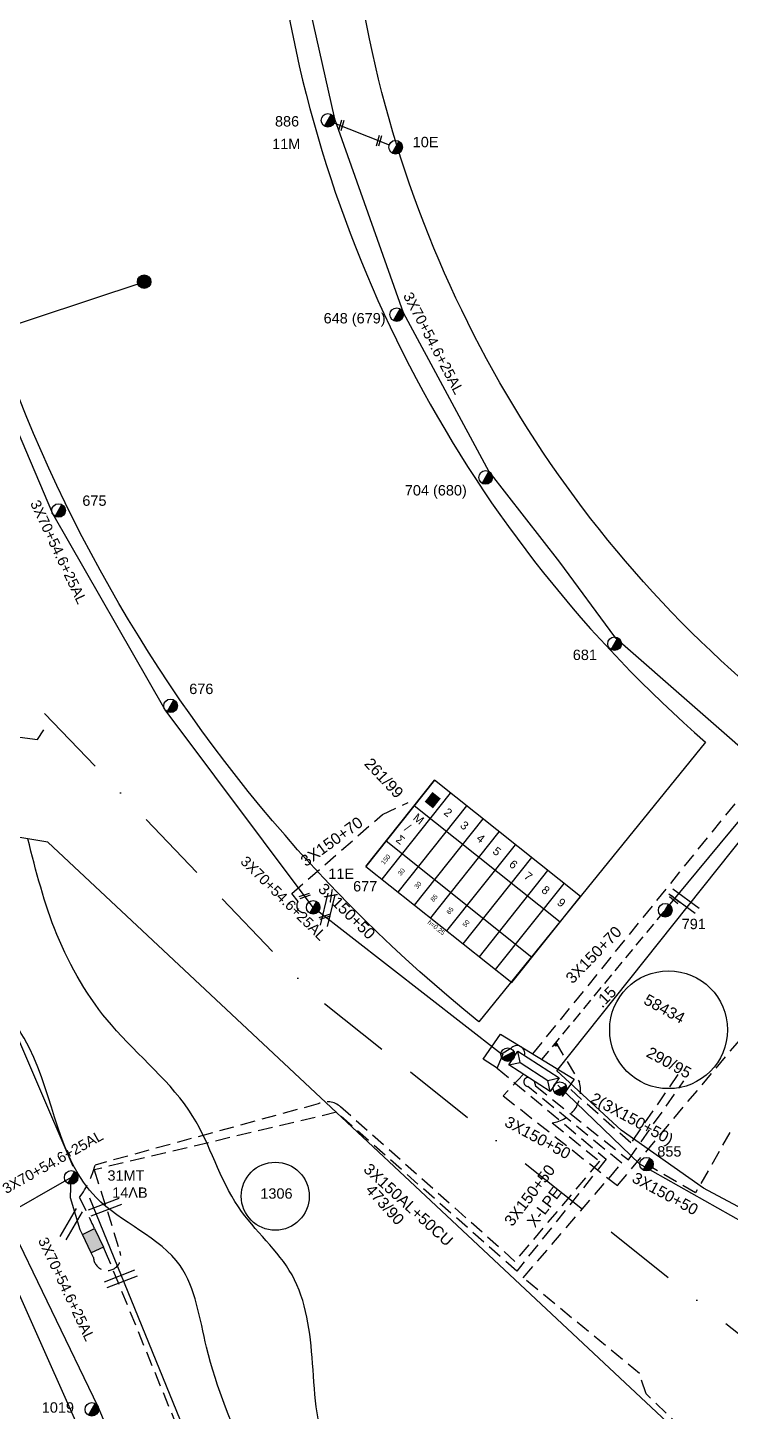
# Model space of a CAD drawing. Header units: millimetres. Extents: x 7453 to 9570, y 777 to 1872.
# Drawn here: x 8937.6 to 9059.6, y 1361.7 to 1602 of the extents above; entities that cross this region are included whole.
import ezdxf
from ezdxf.enums import TextEntityAlignment as Align

# ---------------------------------------------------------------- set-up
doc = ezdxf.new("R2010")
doc.units = ezdxf.units.MM
doc.linetypes.add('BORDER', pattern=[44.45, 12.7, -6.35, 12.7, -6.35, 0, -6.35])
doc.linetypes.add('DASHED', pattern=[19.05, 12.7, -6.35])
for name, color, linetype in [('Link Box 4 Διευθύνσεων', 7, 'Continuous'), ('Άγνωστα', 7, 'Continuous'), ('Ασφαλειοκιβώτια Χ.Τ 9 αναχωρήσεων', 7, 'Continuous'), ('Επιγραφές - Σχήματα', 7, 'Continuous'), ('Καλώδια ΧΤ   3x150+50AL', 7, 'DASHED'), ('Καλώδια ΧΤ   3x150+70 XLPE', 7, 'DASHED'), ('Καλώδια ΧΤ   3x150+70AL', 7, 'DASHED'), ('Καλώδια ΧΤ   3x150AL+50CU', 7, 'DASHED'), ('Μηχανική τομή', 7, 'Continuous'), ('Στύλος Ξύλινος', 7, 'Continuous'), ('Στύλος Ξύλινος @ 1', 7, 'Continuous'), ('Στύλος ΦΜ', 7, 'Continuous'), ('Στύλος ΦΜ @ 1', 7, 'Continuous'), ('Συνδέσεις', 7, 'Continuous'), ('Συνεστραμμένα ΧΤ   3x70+54.6+25 AL', 7, 'SYN_LINE'), ('Τομή', 7, 'Continuous'), ('Υποσταθμός εναέριος 2 στύλων', 7, 'Continuous'), ('Υποσταθμός πόλεως', 7, 'Continuous'), ('Υπόβαθρο ΔΕΗ', 7, 'Continuous'), ('Υπόγεια καλώδια Παροχών ΧΤ   .15', 7, 'DASHED')]:
    doc.layers.add(name, color=color, linetype=linetype)
doc.styles.get("Standard").update_dxf_attribs({"font": 'ARIAL.TTF'})
doc.linetypes.add('SYN_LINE', pattern='A,0.5,-0.0001,["/\\/\\/\\/",Standard,S=0.1,R=0,X=0,Y=-0.05],-0.25', length=0.7501)

# ---------------------------------------------------------------- blocks, each defined once
blk = doc.blocks.new('ΥΠΑΡΧΩΝ ΤΣΙΜΕΝΤΕΝΙΟΣ ΣΤΥΛΟΣ')
at = {"layer": 'Στύλος ΦΜ'}
blk.add_hatch(color=7, dxfattribs=at).paths.add_polyline_path([(-1.29, -2.28, 0.574793), (2.62, 0, 0.268822), (1.3, 2.27)])
at = {"layer": 'Στύλος ΦΜ', "color": 7}
blk.add_line((-1.29, -2.28), (1.3, 2.27), dxfattribs=at)
blk.add_circle((0, 0), 2.62, dxfattribs=at)
at = {"layer": 'Στύλος ΦΜ', "flags": 4}
for tag, p in [('ΑΡΙΘΜΟΣ', (-4.68, 8.05)), ('ΤΥΠΟΣ', (-4.91, 3.03))]:
    blk.add_attdef(tag, p, '', height=4, dxfattribs=at)
blk = doc.blocks.new('ΥΠΟΣΤΑΘΜΟΣ ΕΝΑΕΡΙΟΣ ΕΠΙ 2 ΣΤΥΛΩΝ')
at = {"layer": 'Υποσταθμός εναέριος 2 στύλων', "linetype": 'Continuous'}
for points in [[(-11.97, -2.11, 0.574793), (-8.45, -0.07, 0.268822), (-9.64, 1.98)], [(9.68, -2.15, 0.574793), (13.19, -0.1, 0.268822), (12.01, 1.95)]]:
    blk.add_hatch(color=256, dxfattribs=at).paths.add_polyline_path(points)
for p, q in [((-11.97, -2.11), (-9.64, 1.98)), ((9.68, -2.15), (12.01, 1.95))]:
    blk.add_line(p, q, dxfattribs=at)
for centre in [(-10.81, -0.07), (10.84, -0.1)]:
    blk.add_circle(centre, 2.36, dxfattribs=at)
at = {"layer": 'Υποσταθμός πόλεως', "linetype": 'Continuous', "ltscale": 40}
blk.add_lwpolyline([(-8.57, 2.82), (8.57, 2.82), (8.57, -2.82), (-8.57, -2.82)], close=True, dxfattribs=at)
for points in [[(-5.75, 0), (-8.57, 2.82)], [(-8.57, -2.82), (-5.75, 0)], [(-5.75, 0), (5.75, 0)], [(5.75, 0), (8.57, 2.82)], [(8.57, -2.82), (5.75, 0)]]:
    blk.add_lwpolyline(points, dxfattribs=at)
at = {"layer": 'Υποσταθμός εναέριος 2 στύλων', "ltscale": 40, "flags": 1}
for tag, p in [('ΜΕΤΑΣΧΗΜΑΤΙΣΜΟΣ', (14.09, 2.51)), ('ΙΣΧΥΣ', (14.07, -0.28)), ('ΑΡΙΘΜΟΣ', (14.19, -3))]:
    blk.add_attdef(tag, p, '', height=1.8, dxfattribs=at)
blk = doc.blocks.new('ΤΟΜΗ')
at = {"layer": 'Τομή', "ltscale": 40}
for p, q in [((-5.68, 0), (5.68, 0)), ((5.68, -2.33), (-5.68, -2.33))]:
    blk.add_line(p, q, dxfattribs=at)
blk = doc.blocks.new('LINK BOX 4 ΑΝΑΧΩΡΗΣΕΩΝ')
at = {"layer": 'Link Box 4 Διευθύνσεων', "ltscale": 40}
blk.add_hatch(color=256, dxfattribs=at).paths.add_polyline_path([(-3.54, 0), (-3.54, -4.67), (3.54, -4.67), (3.54, 0)])
for p, q in [((-3.54, 0), (-5.33, 0)), ((5.33, 0), (3.54, 0)), ((-3.54, -4.67), (-5.33, -4.67)), ((5.33, -4.67), (3.54, -4.67))]:
    blk.add_line(p, q, dxfattribs=at)
blk.add_lwpolyline([(-3.54, -4.67), (-3.54, 0), (3.54, 0), (3.54, -4.67)], close=True, dxfattribs=at)
blk = doc.blocks.new('ΥΠΑΡΧΩΝ ΞΥΛΙΝΟΣ ΣΤΥΛΟΣ')
at = {"layer": 'Στύλος Ξύλινος'}
h = blk.add_hatch(color=7, dxfattribs=at)
h.paths.add_polyline_path([(-2.62, 0, 0.270008), (-1.29, -2.28), (1.3, 2.27, 0.576266)])
h.paths.add_polyline_path([(-1.29, -2.28, 0.574793), (2.62, 0, 0.268822), (1.3, 2.27)])
at = {"layer": 'Στύλος Ξύλινος', "color": 7}
blk.add_line((-1.29, -2.28), (1.3, 2.27), dxfattribs=at)
blk.add_circle((0, 0), 2.62, dxfattribs=at)
at = {"layer": 'Στύλος Ξύλινος', "flags": 4}
for tag, p in [('ΑΡΙΘΜΟΣ', (-4.91, 8.6)), ('ΤΥΠΟΣ', (-4.85, 3.39))]:
    blk.add_attdef(tag, p, '', height=4, dxfattribs=at)
blk = doc.blocks.new('ΑΣΦΑΛΕΙΟΚΙΒΩΤΙΟ ΥΠΟΣΤΑΘΜΟΥ 9A ΑΝΑΧΩΡΗΣΕΩΝ')
at = {"layer": 'Ασφαλειοκιβώτια Χ.Τ 9 αναχωρήσεων', "ltscale": 40}
for p, q in [((0, 0), (0, 23.91)), ((4.5, 0), (4.5, 23.91)), ((9, 0), (9, 23.91)), ((13.5, 0), (13.5, 23.91)), ((18, 0), (18, 23.91)), ((22.5, 0), (22.5, 23.91)), ((27, 0), (27, 23.91)), ((31.5, 0), (31.5, 23.91)), ((36, 0), (36, 23.91)), ((0, 16.87), (40.5, 16.87)), ((0, 7.04), (40.5, 7.04))]:
    blk.add_line(p, q, dxfattribs=at)
at = {"layer": 'Ασφαλειοκιβώτια Χ.Τ 9 αναχωρήσεων'}
blk.add_lwpolyline([(40.5, 0), (40.5, 23.91), (0, 23.91), (0, 0)], close=True, dxfattribs=at)
for s, p in [('1', (1.71, 19.38)), ('2', (5.99, 19.38)), ('3', (10.53, 19.38)), ('4', (15.04, 19.38)), ('5', (19.55, 19.38)), ('6', (24.11, 19.38)), ('7', (28.24, 19.38)), ('8', (33.08, 19.38)), ('9', (37.43, 19.38))]:
    blk.add_text(s, height=1.8, dxfattribs=at).set_placement(p)
at = {"layer": 'Ασφαλειοκιβώτια Χ.Τ 9 αναχωρήσεων', "ltscale": 40}
for tag, height, rotation, p in [('ΟΝΟΜΑ', 2.5, 0.6514, (19.14, 25.35)), ('ΚΕΙΜΕΝΟ 1', 1, 90, (2.42, 3.84)), ('ΚΕΙΜΕΝΟ 2', 1, 90, (6.78, 3.84)), ('ΚΕΙΜΕΝΟ 3', 1, 90, (11.38, 3.84)), ('ΚΕΙΜΕΝΟ 4', 1, 90, (15.86, 3.84)), ('ΚΕΙΜΕΝΟ 5', 1, 90, (20.28, 3.84)), ('ΚΕΙΜΕΝΟ 6', 1, 90, (24.74, 3.84)), ('ΚΕΙΜΕΝΟ 7', 1, 90, (29.28, 3.84)), ('ΚΕΙΜΕΝΟ 8', 1, 90, (33.65, 3.84)), ('ΚΕΙΜΕΝΟ 9', 1, 90, (38.21, 3.84)), ('ΣΧ', 1, 0.6514, (20.24, -0.85))]:
    blk.add_attdef(tag, text='', height=height, rotation=rotation, dxfattribs=at).set_placement(p, align=Align.MIDDLE_CENTER)
blk = doc.blocks.new('_ΣΥΝΔΕΣΗ')
at = {"layer": 'Συνδέσεις', "linetype": 'SYN_LINE', "ltscale": 40}
blk.add_hatch(color=256, dxfattribs=at).paths.add_polyline_path([(0.5, -0.01, 1), (-0.5, -0.01, 1)])
at = {"layer": 'Συνδέσεις'}
blk.add_circle((0, -0.01), 0.5, dxfattribs=at)
blk = doc.blocks.new('ΜΗΧΑΝΙΚΗ ΤΟΜΗ')
at = {"layer": 'Μηχανική τομή', "ltscale": 40}
for p, q in [((-1.89, 0.78), (1.89, 0.78)), ((1.89, 0), (-1.89, 0))]:
    blk.add_line(p, q, dxfattribs=at)

msp = doc.modelspace()

# ---------------------------------------------------------------- hatches: boundary and pattern name
at = {"layer": 'Ασφαλειοκιβώτια Χ.Τ 9 αναχωρήσεων'}
for color in [6, 27, 85, 173, 5, 2, 133, 30]:
    msp.add_hatch(color=color, dxfattribs=at).paths.add_polyline_path([(9006.54, 1467.53), (9007.98, 1466.38), (9009.33, 1468.08), (9007.89, 1469.23)])

# ---------------------------------------------------------------- linework, layer by layer
at = {"layer": 'Άγνωστα', "linetype": 'SYN_LINE', "ltscale": 15}
msp.add_lwpolyline([(8989.74, 1585.87), (9000.39, 1581.63)], dxfattribs=at)
at = {"layer": 'Άγνωστα', "color": 2}
msp.add_lwpolyline([(8929.31, 1548.4), (8957.82, 1557.85)], dxfattribs=at)
at = {"layer": 'Άγνωστα'}
msp.add_lwpolyline([(9019.12, 1421.27), (9016.71, 1422.81), (9019.69, 1427.15), (9032.51, 1419.36), (9030.41, 1416.31)], dxfattribs=at)
at = {"layer": 'Άγνωστα', "color": 6, "linetype": 'DASHED', "ltscale": 0.2}
msp.add_lwpolyline([(9020.12, 1423.69), (9019.12, 1421.27), (9038.08, 1405.45), (9022.53, 1386.02), (8991.23, 1413.59), (8949.15, 1403.61), (8953.59, 1389.43, -1.192804), (8949.01, 1388.38, -2.694576)], format="xyb", dxfattribs=at)
at = {"layer": 'Επιγραφές - Σχήματα'}
msp.add_circle((9048.9, 1427.93), 10.23, dxfattribs=at)
at = {"layer": 'Επιγραφές - Σχήματα', "ltscale": 20}
msp.add_circle((8980.59, 1399.02), 5.91, dxfattribs=at)
at = {"layer": 'Καλώδια ΧΤ   3x150+50AL', "color": 30, "ltscale": 0.2}
msp.add_lwpolyline([(9023.66, 1420.14), (9020.17, 1416.47), (9040.02, 1400.86), (9064.98, 1430.59)], dxfattribs=at)
at = {"layer": 'Καλώδια ΧΤ   3x150+50AL', "color": 27, "ltscale": 0.2}
msp.add_lwpolyline([(9029.33, 1425.72), (9033.41, 1418.8, -0.461332), (9028.67, 1411.78), (9036.9, 1405.11), (9022.22, 1387.71), (8991.93, 1414.54, 0.305179), (8988.04, 1415.06), (8949.31, 1404.44, -0.099638), (8946.58, 1398.81), (8948.82, 1394.19)], format="xyb", dxfattribs=at)
at = {"layer": 'Καλώδια ΧΤ   3x150+50AL', "color": 85, "ltscale": 0.2}
msp.add_lwpolyline([(9059.55, 1350.84), (9044.99, 1364.68), (9043.83, 1368.24), (9023.64, 1384.86), (9040.78, 1404.75), (9024.45, 1418.09, -0.932555), (9024.52, 1419.67)], format="xyb", dxfattribs=at)
at = {"layer": 'Καλώδια ΧΤ   3x150+50AL', "color": 2, "ltscale": 0.2}
msp.add_lwpolyline([(9025.58, 1418.98), (9025.77, 1418.21), (9041.93, 1405.32), (9051.55, 1419.06)], dxfattribs=at)
at = {"layer": 'Καλώδια ΧΤ   3x150+50AL', "color": 133, "ltscale": 0.2}
msp.add_lwpolyline([(9050.48, 1420.13), (9042.36, 1408.27), (9031.09, 1418.24)], dxfattribs=at)
at = {"layer": 'Καλώδια ΧΤ   3x150+50AL', "color": 5, "ltscale": 0.2}
msp.add_lwpolyline([(9059.55, 1410.07), (9053.57, 1399.58), (9045.06, 1404.59)], dxfattribs=at)
at = {"layer": 'Καλώδια ΧΤ   3x150+70AL', "color": 173, "ltscale": 0.2}
msp.add_lwpolyline([(9025.33, 1423.72), (9062.87, 1470.18, -0.285813), (9066.28, 1471.37, -0.555436)], format="xyb", dxfattribs=at)
at = {"layer": 'Καλώδια ΧΤ   3x150+70AL', "color": 2, "ltscale": 0.2}
msp.add_lwpolyline([(8986.21, 1448.53, -0.861252), (8984.54, 1450.18), (8983.46, 1451.58), (8999.23, 1465.34), (9003.7, 1467.39)], format="xyb", dxfattribs=at)
at = {"layer": 'Καλώδια ΧΤ   3x150AL+50CU', "color": 85, "ltscale": 0.2}
msp.add_lwpolyline([(8930.51, 1214.72, 0.167498), (8928.66, 1217), (8926.6, 1217.36), (8926.57, 1220.23), (8929.36, 1220.11), (8933.57, 1218.4), (8936.38, 1218.29), (8937.65, 1218.3), (8992.27, 1210.95, 0.418036), (9006.2, 1221.72, -0.105438), (9008.35, 1227.96, -0.435561), (9010.6, 1231.61), (9014.11, 1233.65), (9013.85, 1235.04, 0.651096), (9011.22, 1242.64), (8951.12, 1389.38)], format="xyb", dxfattribs=at)
at = {"layer": 'Συνεστραμμένα ΧΤ   3x70+54.6+25 AL', "color": 2, "ltscale": 20}
msp.add_lwpolyline([(8987.18, 1449.19), (8961.47, 1483.48), (8941.94, 1517.53), (8928.83, 1548.4), (8920.93, 1577.25), (8917.19, 1602.82), (8915.32, 1623.3), (8914.16, 1652.48), (8916.15, 1674.24), (8921.31, 1699.5), (8907.06, 1709.65)], dxfattribs=at)
at = {"layer": 'Συνεστραμμένα ΧΤ   3x70+54.6+25 AL', "color": 173, "ltscale": 20}
msp.add_lwpolyline([(8981.4, 1628.41), (8990.89, 1586.13), (9002.79, 1552.52), (9017.71, 1524.87), (9029.98, 1509.14), (9039.52, 1496.15), (9067.39, 1471.75)], dxfattribs=at)
at = {"layer": 'Συνεστραμμένα ΧΤ   3x70+54.6+25 AL', "color": 1, "ltscale": 20}
msp.add_lwpolyline([(9048.32, 1448.69), (9067.4, 1471.75), (9094.05, 1507.32), (9115.27, 1530.28)], dxfattribs=at)
at = {"layer": 'Συνεστραμμένα ΧΤ   3x70+54.6+25 AL', "color": 85, "ltscale": 20}
msp.add_lwpolyline([(8963.44, 1330.1), (8949.82, 1362.46), (8933.76, 1395.78), (8919.34, 1426.71), (8905.35, 1455.79)], dxfattribs=at)
at = {"layer": 'Συνεστραμμένα ΧΤ   3x70+54.6+25 AL', "color": 6, "ltscale": 20}
msp.add_lwpolyline([(9023.87, 1423.45, 0.824539), (9021.51, 1424.66), (9019.89, 1423.69), (8987.18, 1449.19)], format="xyb", dxfattribs=at)
at = {"layer": 'Συνεστραμμένα ΧΤ   3x70+54.6+25 AL', "color": 5, "ltscale": 20}
msp.add_lwpolyline([(9280.04, 1349.86), (9264.48, 1347.96), (9190.19, 1341.36), (9149.84, 1345.78), (9140.01, 1363.26), (9112.75, 1369.96), (9080.03, 1384.21), (9043.88, 1404.59), (9029.65, 1418.32)], dxfattribs=at)
at = {"layer": 'Συνεστραμμένα ΧΤ   3x70+54.6+25 AL', "color": 85, "ltscale": 15}
msp.add_lwpolyline([(8946.72, 1393.19), (8945.03, 1398.72), (8945.14, 1402.27), (8932.84, 1395.2)], dxfattribs=at)
at = {"layer": 'Υπόβαθρο ΔΕΗ'}
for points in [[(9103.25, 1537.82), (9063.35, 1487.26, -0.189322), (8993.94, 1618.95), (9056.73, 1625.18, 0.166204), (9103.25, 1537.82, 0.5885)], [(9055.33, 1477.89), (9015.96, 1429.3, -0.204631), (8918.6, 1611.89), (8980.77, 1617.95, 0.185276), (9055.33, 1477.89, 0.883462)], [(8892.77, 1479.33), (9002.9, 1231.73, -0.498389), (8990.77, 1215.46), (8908.32, 1226.47, -0.205866), (8902.92, 1229.7), (8843.86, 1303.52, -0.384999), (8844.3, 1310.9), (8885.62, 1340.91, 6.284716), (8880.47, 1348.76), (8838.5, 1317.56, -0.357908), (8832.78, 1317.83), (8803.54, 1353.82, 1.787303), (8778.72, 1358.89), (8681.52, 1239.47), (8586.77, 885.63)], [(9292.81, 994.61), (9191.36, 1077.1), (9173.99, 1102.12), (9166.18, 1120.3), (9149.44, 1148.94), (9139.87, 1163.87), (9114.61, 1197.8), (9093.43, 1221.23), (9073.13, 1242.02, 0.345717), (9054.33, 1244.51), (9035.67, 1234.42, 0.248317), (9014.83, 1235.74), (8948.39, 1398.67)]]:
    msp.add_lwpolyline(points, format="xyb", dxfattribs=at)
at = {"layer": 'Υπόβαθρο ΔΕΗ', "color": 1, "linetype": 'BORDER', "lineweight": 30, "flags": 128}
msp.add_lwpolyline([(8541.36, 779.57), (8564.03, 870.67), (8668.52, 1243.25), (8896.46, 1528.92), (8987.5, 1433.8), (9150.66, 1303.74), (9445, 1086.25)], dxfattribs=at)
at = {"layer": 'Υπόβαθρο ΔΕΗ'}
for points in [[(8921.06, 1482.33), (8922.68, 1480.52), (8939.3, 1478.32), (8940.4, 1480.01)], [(9257.82, 1430.76), (9264.29, 1365.06), (9218.7, 1360.52), (9186.11, 1359.5), (9152.1, 1363.01), (9116.86, 1371.37), (9088.27, 1382.65), (9054.96, 1400.41), (9040.69, 1410.48), (9029.47, 1420.79), (9067.53, 1468.57), (9083.59, 1455.9), (9105.19, 1444.6), (9137.48, 1432.06), (9158.87, 1426.93), (9180.67, 1424.67), (9210.96, 1425.08), (9217.39, 1425.59), (9244.43, 1428.38), (9257.82, 1430.76)], [(9020.24, 1338.33), (9035.78, 1320.31), (9057.77, 1351.24), (8941.11, 1460.49), (8920.91, 1463.85), (8920.14, 1463.05), (8945.42, 1404.21)]]:
    msp.add_lwpolyline(points, dxfattribs=at)
for points in [[(9293.43, 995.62), (9290.71, 1000.33), (9281.76, 1009.06), (9270.11, 1026.43), (9252, 1040.48), (9228.46, 1061.42), (9199.72, 1092.98), (9190.65, 1101.13), (9182.33, 1117.67), (9149.76, 1153.35), (9141.51, 1164.42), (9136.31, 1175.55), (9126.73, 1186.58), (9119.63, 1200.25), (9094.45, 1231.45), (9061.94, 1268.94), (9034.04, 1304.5), (9023.53, 1309.28), (9006.44, 1318.56), (8985.94, 1332.29), (8975.93, 1352.29), (8968.64, 1372.81), (8964.06, 1386.96), (8949.46, 1398.81), (8937.88, 1424.76), (8930.18, 1437.92), (8926.81, 1462.87)], [(9299.59, 1005.66), (9297.04, 1007.79), (9295.15, 1016.49), (9286.23, 1020.03), (9270.04, 1040.55), (9246.7, 1059.74), (9228.12, 1077.77), (9220.7, 1090.95), (9208.78, 1098.2), (9204.22, 1105.43), (9199.31, 1121.84), (9189.36, 1131.95), (9190.63, 1129.56), (9187.75, 1128.4), (9183.87, 1129.9), (9173.9, 1143.19), (9156.42, 1161.82), (9149.61, 1175.22), (9135.24, 1190.93), (9129.53, 1202.29), (9128.53, 1202.76), (9127.5, 1201.81), (9124.55, 1203.44), (9112.24, 1225.15), (9111.66, 1225.14), (9111.17, 1223.58), (9100.6, 1234.67), (9096.88, 1240), (9093.53, 1247.84), (9085.25, 1258.12), (9077.73, 1266.92), (9056.11, 1292.86), (9047.66, 1305.52), (9026.06, 1326.55), (9008.35, 1341.06), (8998.84, 1345.33), (8990.34, 1353.55), (8987.07, 1369.98), (8983.5, 1385.34), (8974.19, 1397.16), (8966.28, 1412.88), (8952.14, 1428.76), (8942.65, 1444.48), (8937.62, 1461.07)]]:
    msp.add_spline(points, degree=3, dxfattribs=at)
at = {"layer": 'Υπόγεια καλώδια Παροχών ΧΤ   .15', "color": 27, "ltscale": 0.15}
msp.add_lwpolyline([(9026.9, 1422.77), (9048.32, 1448.69)], dxfattribs=at)

# ---------------------------------------------------------------- block references
at = {"layer": 'Link Box 4 Διευθύνσεων', "xscale": 0.5000000000000095, "yscale": 0.5000000000000095, "zscale": 0.5000000000000095, "rotation": 295.4793788052136}
msp.add_blockref('LINK BOX 4 ΑΝΑΧΩΡΗΣΕΩΝ', (8949.97, 1391.79), dxfattribs=at)
at = {"layer": 'Ασφαλειοκιβώτια Χ.Τ 9 αναχωρήσεων'}
ref = msp.add_blockref('ΑΣΦΑΛΕΙΟΚΙΒΩΤΙΟ ΥΠΟΣΤΑΘΜΟΥ 9A ΑΝΑΧΩΡΗΣΕΩΝ', (8996.32, 1456.31), dxfattribs=dict(at, xscale=0.7999999999999521, yscale=0.7999999999999521, zscale=0.7999999999999521, rotation=321.4823701853281))
ref.add_attrib('ΚΕΙΜΕΝΟ 6', '50', dxfattribs={"ltscale": 40, "height": 0.8, "rotation": 51.4824}).set_placement((9013.73, 1446.39), align=Align.MIDDLE_CENTER)
ref.add_attrib('ΚΕΙΜΕΝΟ 5', '65', dxfattribs={"ltscale": 40, "height": 0.8, "rotation": 51.4824}).set_placement((9010.93, 1448.61), align=Align.MIDDLE_CENTER)
ref.add_attrib('ΚΕΙΜΕΝΟ 4', '85', dxfattribs={"ltscale": 40, "height": 0.8, "rotation": 51.4824}).set_placement((9008.17, 1450.81), align=Align.MIDDLE_CENTER)
ref.add_attrib('ΚΕΙΜΕΝΟ 3', '30', dxfattribs={"ltscale": 40, "height": 0.8, "rotation": 51.4824}).set_placement((9005.36, 1453.05), align=Align.MIDDLE_CENTER)
ref.add_attrib('ΚΕΙΜΕΝΟ 1', '150', dxfattribs={"ltscale": 40, "height": 0.8, "rotation": 51.4824}).set_placement((8999.76, 1457.51), align=Align.MIDDLE_CENTER)
ref.add_attrib('ΚΕΙΜΕΝΟ 2', '30', dxfattribs={"ltscale": 40, "height": 0.8, "rotation": 51.4824}).set_placement((9002.48, 1455.34), align=Align.MIDDLE_CENTER)
ref.add_attrib('ΣΧ', 'h=0.25', dxfattribs={"ltscale": 40, "height": 0.8, "rotation": 322.1337}).set_placement((9008.57, 1445.69), align=Align.MIDDLE_CENTER)
at = {"layer": 'Μηχανική τομή'}
for p, xscale, yscale, zscale, rotation in [((8992.26, 1584.95), 0.499999999999399, 0.499999999999399, 0.499999999999399, 74.2228702713936), ((8998.79, 1582.27), 0.499999999999399, 0.499999999999399, 0.499999999999399, 74.2228702713936), ((8985.75, 1450.98), 0.4999999999996561, 0.4999999999996561, 0.4999999999996561, 18.62120344592566), ((9049.8, 1450.39), 0.4999999999996153, 0.4999999999996153, 0.4999999999996153, 319.6011395096744), ((8989.24, 1447.36), 0.4999999999996561, 0.4999999999996561, 0.4999999999996561, 18.62120344592566)]:
    msp.add_blockref('ΜΗΧΑΝΙΚΗ ΤΟΜΗ', p, dxfattribs=dict(at, xscale=xscale, yscale=yscale, zscale=zscale, rotation=rotation))
at = {"layer": 'Στύλος Ξύλινος @ 1', "ltscale": 40, "xscale": 0.4499999999998181, "yscale": 0.4499999999998181, "zscale": 0.4499999999998181}
msp.add_blockref('ΥΠΑΡΧΩΝ ΞΥΛΙΝΟΣ ΣΤΥΛΟΣ', (8957.82, 1557.85), dxfattribs=at)
at = {"layer": 'Στύλος ΦΜ @ 1', "ltscale": 40}
ref = msp.add_blockref('ΥΠΑΡΧΩΝ ΤΣΙΜΕΝΤΕΝΙΟΣ ΣΤΥΛΟΣ', (8989.74, 1585.87), dxfattribs=dict(at, xscale=0.4499999999998181, yscale=0.4499999999998181, zscale=0.4499999999998181))
ref.add_attrib('ΤΥΠΟΣ', '11Μ', (8980.05, 1580.87), dxfattribs={"layer": 'Στύλος ΦΜ', "height": 1.8, "flags": 4})
ref.add_attrib('ΑΡΙΘΜΟΣ', '886', (8980.54, 1584.8), dxfattribs={"layer": 'Στύλος ΦΜ', "height": 1.8, "flags": 4})
ref = msp.add_blockref('ΥΠΑΡΧΩΝ ΤΣΙΜΕΝΤΕΝΙΟΣ ΣΤΥΛΟΣ', (9001.49, 1581.2), dxfattribs=dict(at, xscale=0.4499999999998181, yscale=0.4499999999998181, zscale=0.4499999999998181))
ref.add_attrib('ΤΥΠΟΣ', '10Ε', (9004.46, 1581.2), dxfattribs={"layer": 'Στύλος ΦΜ', "height": 1.8, "flags": 4})
ref = msp.add_blockref('ΥΠΑΡΧΩΝ ΤΣΙΜΕΝΤΕΝΙΟΣ ΣΤΥΛΟΣ', (9001.68, 1552.13), dxfattribs=dict(at, xscale=0.4499999999998181, yscale=0.4499999999998181, zscale=0.4499999999998181))
ref.add_attrib('ΑΡΙΘΜΟΣ', '648 (679)', (8988.99, 1550.6), dxfattribs={"layer": 'Στύλος ΦΜ', "height": 1.8, "flags": 4})
ref = msp.add_blockref('ΥΠΑΡΧΩΝ ΤΣΙΜΕΝΤΕΝΙΟΣ ΣΤΥΛΟΣ', (9017.12, 1523.85), dxfattribs=dict(at, xscale=0.4499999999998181, yscale=0.4499999999998181, zscale=0.4499999999998181))
ref.add_attrib('ΑΡΙΘΜΟΣ', '704 (680)', (9003.09, 1520.72), dxfattribs={"layer": 'Στύλος ΦΜ', "height": 1.8, "flags": 4})
ref = msp.add_blockref('ΥΠΑΡΧΩΝ ΤΣΙΜΕΝΤΕΝΙΟΣ ΣΤΥΛΟΣ', (8942.96, 1518.11), dxfattribs=dict(at, xscale=0.4499999999998181, yscale=0.4499999999998181, zscale=0.4499999999998181))
ref.add_attrib('ΑΡΙΘΜΟΣ', '675', (8947.09, 1518.92), dxfattribs={"layer": 'Στύλος ΦΜ', "height": 1.8, "flags": 4})
ref = msp.add_blockref('ΥΠΑΡΧΩΝ ΤΣΙΜΕΝΤΕΝΙΟΣ ΣΤΥΛΟΣ', (9039.52, 1494.97), dxfattribs=dict(at, xscale=0.4499999999998181, yscale=0.4499999999998181, zscale=0.4499999999998181))
ref.add_attrib('ΑΡΙΘΜΟΣ', '681', (9032.26, 1492.14), dxfattribs={"layer": 'Στύλος ΦΜ', "height": 1.8, "flags": 4})
ref = msp.add_blockref('ΥΠΑΡΧΩΝ ΤΣΙΜΕΝΤΕΝΙΟΣ ΣΤΥΛΟΣ', (8962.41, 1484.19), dxfattribs=dict(at, xscale=0.4499999999998181, yscale=0.4499999999998181, zscale=0.4499999999998181))
ref.add_attrib('ΑΡΙΘΜΟΣ', '676', (8965.65, 1486.23), dxfattribs={"layer": 'Στύλος ΦΜ', "height": 1.8, "flags": 4})
ref = msp.add_blockref('ΥΠΑΡΧΩΝ ΤΣΙΜΕΝΤΕΝΙΟΣ ΣΤΥΛΟΣ', (8987.18, 1449.19), dxfattribs=dict(at, xscale=0.4499999999998181, yscale=0.4499999999998181, zscale=0.4499999999998181))
ref.add_attrib('ΤΥΠΟΣ', '11Ε', (8989.81, 1454.13), dxfattribs={"layer": 'Στύλος ΦΜ', "height": 1.8, "flags": 4})
ref.add_attrib('ΑΡΙΘΜΟΣ', '677', (8994.11, 1451.95), dxfattribs={"layer": 'Στύλος ΦΜ', "height": 1.8, "flags": 4})
ref = msp.add_blockref('ΥΠΑΡΧΩΝ ΤΣΙΜΕΝΤΕΝΙΟΣ ΣΤΥΛΟΣ', (9048.32, 1448.69), dxfattribs=dict(at, xscale=0.4499999999998181, yscale=0.4499999999998181, zscale=0.4499999999998181))
ref.add_attrib('ΑΡΙΘΜΟΣ', '791', (9051.18, 1445.4), dxfattribs={"layer": 'Στύλος ΦΜ', "height": 1.8, "flags": 4})
ref = msp.add_blockref('ΥΠΑΡΧΩΝ ΤΣΙΜΕΝΤΕΝΙΟΣ ΣΤΥΛΟΣ', (9045.06, 1404.59), dxfattribs=dict(at, xscale=0.4499999999998181, yscale=0.4499999999998181, zscale=0.4499999999998181))
ref.add_attrib('ΑΡΙΘΜΟΣ', '855', (9046.94, 1405.9), dxfattribs={"layer": 'Στύλος ΦΜ', "height": 1.8, "flags": 4})
ref = msp.add_blockref('ΥΠΑΡΧΩΝ ΤΣΙΜΕΝΤΕΝΙΟΣ ΣΤΥΛΟΣ', (8945.14, 1402.28), dxfattribs=dict(at, xscale=0.4499999999998181, yscale=0.4499999999998181, zscale=0.4499999999998181))
ref.add_attrib('ΤΥΠΟΣ', '14ΛΒ', (8952.27, 1398.74), dxfattribs={"layer": 'Στύλος ΦΜ', "height": 1.8, "flags": 4})
ref.add_attrib('ΑΡΙΘΜΟΣ', '31ΜΤ', (8951.45, 1401.72), dxfattribs={"layer": 'Στύλος ΦΜ', "height": 1.8, "flags": 4})
ref = msp.add_blockref('ΥΠΑΡΧΩΝ ΤΣΙΜΕΝΤΕΝΙΟΣ ΣΤΥΛΟΣ', (8948.73, 1362), dxfattribs=dict(at, xscale=0.4499999999998181, yscale=0.4499999999998181, zscale=0.4499999999998181))
ref.add_attrib('ΤΥΠΟΣ', '11Ε', (8942.43, 1357.57), dxfattribs={"layer": 'Στύλος ΦΜ', "height": 1.8, "flags": 4})
ref.add_attrib('ΑΡΙΘΜΟΣ', '1019', (8940.04, 1361.43), dxfattribs={"layer": 'Στύλος ΦΜ', "height": 1.8, "flags": 4})
at = {"layer": 'Συνδέσεις', "xscale": 0.4499999999998181, "yscale": 0.4499999999998181, "zscale": 0.4499999999998181}
msp.add_blockref('_ΣΥΝΔΕΣΗ', (9029.36, 1425.31), dxfattribs=at)
at = {"layer": 'Τομή'}
for p, xscale, yscale, zscale, rotation in [((8990.25, 1448.6), 0.4999999999999341, 0.4999999999999341, 0.4999999999999341, 256.4389295986966), ((9051.22, 1449.8), 0.5000000000000291, 0.5000000000000291, 0.5000000000000291, 143.4560464757625), ((8950.82, 1397.65), 0.4999999999999565, 0.4999999999999565, 0.4999999999999565, 20.94551104870425), ((8944.64, 1394.46), 0.4999999999999432, 0.4999999999999432, 0.4999999999999432, 59.75535050690609), ((8953.56, 1385.19), 0.4999999999999565, 0.4999999999999565, 0.4999999999999565, 20.94551104870425)]:
    msp.add_blockref('ΤΟΜΗ', p, dxfattribs=dict(at, xscale=xscale, yscale=yscale, zscale=zscale, rotation=rotation))
at = {"layer": 'Υποσταθμός εναέριος 2 στύλων', "xscale": 0.5000000000000238, "yscale": 0.5000000000000238, "zscale": 0.5000000000000238, "rotation": 327.0337751093448}
msp.add_blockref('ΥΠΟΣΤΑΘΜΟΣ ΕΝΑΕΡΙΟΣ ΕΠΙ 2 ΣΤΥΛΩΝ', (9025.52, 1420.7), dxfattribs=at)

# ---------------------------------------------------------------- texts
at = {"layer": 'Ασφαλειοκιβώτια Χ.Τ 9 αναχωρήσεων', "insert": (9005.29, 1465.63), "char_height": 1.44, "width": 1.6218, "attachment_point": 1, "rotation": 321.4824}
msp.add_mtext('Μ\\P/\\PΣ', dxfattribs=at)
at = {"layer": 'Επιγραφές - Σχήματα', "attachment_point": 1}
for s, insert, char_height, width, rotation in [('261/99', (8997.34, 1475.36), 1.949, 12.8621, 313.1243), ('{\\H1.083x;58434}', (9045.33, 1434.24), 1.8, 23.5192, 331.4322), ('{\\H1.083x;290/95}', (9045.79, 1425.08), 1.8, 23.5192, 331.4322), ('{\\H1.083x;473/90}', (8997.58, 1401.32), 1.8, 23.5192, 312.0946)]:
    msp.add_mtext(s, dxfattribs=dict(at, insert=insert, char_height=char_height, width=width, rotation=rotation))
at = {"layer": 'Επιγραφές - Σχήματα', "insert": (8978, 1400.39), "char_height": 1.8, "width": 3.0921, "attachment_point": 1}
msp.add_mtext('1306', dxfattribs=at)
at = {"layer": 'Καλώδια ΧΤ   3x150+50AL', "attachment_point": 1}
for s, insert, char_height, width, rotation in [('3X150+50', (8989.23, 1453.59), 1.949, 12.8621, 315.6434), ('{\\H1.083x;2(3X150+50)}', (9036.08, 1417.13), 1.8, 23.5192, 331.4322), ('3X150+50', (9021.16, 1413.04), 1.949, 12.8621, 331.4813), ('\\pi0.30624;3X150+50\\P\\pi2.5748;X-LPE', (9020.01, 1394.57), 1.9494, 12.8621, 52.5949), ('3X150+50', (9043.3, 1403.31), 1.949, 12.8621, 331.4813)]:
    msp.add_mtext(s, dxfattribs=dict(at, insert=insert, char_height=char_height, width=width, rotation=rotation))
at = {"layer": 'Καλώδια ΧΤ   3x150+70 XLPE', "insert": (8984.75, 1457.75), "char_height": 1.949, "width": 12.8621, "attachment_point": 1, "rotation": 35.8985}
msp.add_mtext('3X150+70', dxfattribs=at)
at = {"layer": 'Καλώδια ΧΤ   3x150+70AL', "insert": (9030.82, 1437.15), "char_height": 1.8, "width": 23.5192, "attachment_point": 1, "rotation": 45.9025}
msp.add_mtext('{\\H1.083x;3X150+70}', dxfattribs=at)
at = {"layer": 'Καλώδια ΧΤ   3x150AL+50CU', "insert": (8997.08, 1404.93), "char_height": 1.9494, "width": 12.8621, "attachment_point": 1, "rotation": 317.5748}
msp.add_mtext('3X150AL+50CU', dxfattribs=at)
at = {"layer": 'Συνεστραμμένα ΧΤ   3x70+54.6+25 AL', "char_height": 1.8, "width": 16.2172, "attachment_point": 1}
for insert, rotation in [((9004.34, 1556.26), 297.6369), ((8939.61, 1520.15), 295.205), ((8975.66, 1458.28), 315.5087), ((8932.97, 1400.94), 29.3904), ((8940.98, 1392.12), 295.2834)]:
    msp.add_mtext('3X70+54.6+25AL', dxfattribs=dict(at, insert=insert, rotation=rotation))
at = {"layer": 'Υπόγεια καλώδια Παροχών ΧΤ   .15', "insert": (9035.96, 1432.96), "char_height": 1.8, "width": 23.5192, "attachment_point": 1, "rotation": 45.9025}
msp.add_mtext('{\\H1.083x;.15}', dxfattribs=at)

doc.saveas('drawing.dxf')
